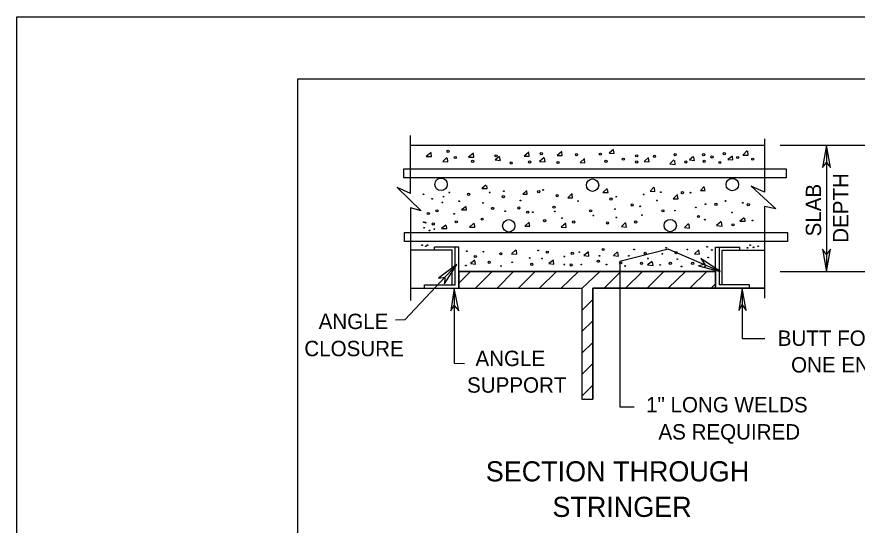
# Model space of a CAD drawing. Extents: x 528.16 to 531.11, y 154.42 to 156.25.
# Drawn here: x 528.156 to 528.715, y 155.915 to 156.253 of the extents above; entities that cross this region are included whole.
import ezdxf

# ---------------------------------------------------------------- set-up
doc = ezdxf.new("R2010")
doc.units = 0
doc.layers.add('Level 1', color=7, linetype='Continuous')
doc.layers.add('Level 41', color=7, linetype='Continuous')

msp = doc.modelspace()

# ---------------------------------------------------------------- linework, layer by layer
at = {"layer": 'Level 1'}
for p, q in [((528.15617, 156.25295), (531.1145, 156.25295)), ((528.34318, 154.46161), (528.34318, 156.21161)), ((528.34318, 156.21161), (531.09318, 156.21161)), ((528.41798, 156.13535), (528.41798, 156.17406)), ((528.65354, 156.17177), (528.65354, 156.13633)), ((528.41798, 156.1675), (528.65354, 156.1675)), ((528.66404, 156.1675), (528.72638, 156.1675)), ((528.69488, 156.1675), (528.69488, 156.08351)), ((528.41798, 156.12583), (528.41798, 156.06415)), ((528.65354, 156.12682), (528.65354, 156.06579)), ((528.44587, 156.09762), (528.41798, 156.09762)), ((528.45013, 156.09959), (528.43406, 156.09959)), ((528.43406, 156.09762), (528.43406, 156.09959)), ((528.44587, 156.07465), (528.44587, 156.09762)), ((528.44783, 156.07465), (528.44783, 156.09959)), ((528.45013, 156.07334), (528.45013, 156.09959)), ((528.58957, 156.09827), (528.55741, 156.09007)), ((528.62402, 156.08351), (528.58957, 156.09827)), ((528.62106, 156.07334), (528.62106, 156.09959)), ((528.62106, 156.09959), (528.63714, 156.09959)), ((528.62369, 156.07465), (528.62369, 156.09959)), ((528.62533, 156.09762), (528.65354, 156.09762)), ((528.62533, 156.07465), (528.62533, 156.09762)), ((528.63714, 156.09762), (528.63714, 156.09959)), ((528.44882, 156.0881), (528.41437, 156.05136)), ((528.55741, 156.09007), (528.55741, 155.99329)), ((528.62106, 156.08351), (528.45013, 156.08351)), ((528.45013, 156.07236), (528.45013, 156.08351)), ((528.45013, 156.08351), (528.62106, 156.08351)), ((528.45013, 156.07564), (528.45801, 156.08351)), ((528.46129, 156.07236), (528.47244, 156.08351)), ((528.47572, 156.07236), (528.48655, 156.08351)), ((528.48983, 156.07236), (528.50098, 156.08351)), ((528.50394, 156.07236), (528.51509, 156.08351)), ((528.51837, 156.07236), (528.52986, 156.08351)), ((528.53215, 156.07203), (528.54396, 156.08351)), ((528.54692, 156.07236), (528.55807, 156.08351)), ((528.56102, 156.07236), (528.57251, 156.08351)), ((528.57546, 156.07236), (528.58661, 156.08351)), ((528.58957, 156.07236), (528.60105, 156.08351)), ((528.604, 156.07236), (528.61516, 156.08351)), ((528.62106, 156.08351), (528.62106, 156.07334)), ((528.62106, 156.07236), (528.62106, 156.08351)), ((528.66404, 156.08351), (528.74541, 156.08351)), ((528.61811, 156.07236), (528.62106, 156.07531)), ((528.41798, 156.07236), (528.53215, 156.07236)), ((528.42749, 156.07465), (528.44783, 156.07465)), ((528.42749, 156.07236), (528.42749, 156.07465)), ((528.44718, 156.07236), (528.44718, 156.02249)), ((528.53215, 156.07236), (528.53215, 155.99854)), ((528.53937, 156.07236), (528.53937, 155.99854)), ((528.53937, 156.07236), (528.65354, 156.07236)), ((528.65354, 156.07236), (528.53937, 156.07236)), ((528.6437, 156.07465), (528.62369, 156.07465)), ((528.63878, 156.07236), (528.63878, 156.03889)), ((528.6437, 156.07236), (528.6437, 156.07465)), ((528.53215, 156.05759), (528.53937, 156.06481)), ((528.41437, 156.05136), (528.40814, 156.05103)), ((528.53215, 156.04348), (528.53937, 156.0507)), ((528.53215, 156.02905), (528.53937, 156.03627)), ((528.63878, 156.03889), (528.65387, 156.03889)), ((528.44718, 156.02249), (528.45407, 156.02216)), ((528.53215, 156.01494), (528.53937, 156.02216)), ((528.53215, 156.00051), (528.53937, 156.00772)), ((528.55741, 155.99329), (528.56693, 155.99329))]:
    msp.add_line(p, q, dxfattribs=at)
for points in [[(528.69488, 156.1675), (528.69226, 156.15274), (528.69488, 156.15602), (528.69751, 156.15274)], [(528.41371, 156.15175), (528.66798, 156.15175), (528.66798, 156.14585), (528.41371, 156.14585)], [(528.41404, 156.10943), (528.66896, 156.10943), (528.66896, 156.10352), (528.41404, 156.10352)], [(528.69488, 156.08351), (528.69751, 156.09827), (528.69488, 156.09467), (528.69226, 156.09827)], [(528.62402, 156.08351), (528.61122, 156.09204), (528.61385, 156.0881), (528.60958, 156.08712)], [(528.44882, 156.0881), (528.43668, 156.07892), (528.44094, 156.07957), (528.44062, 156.07531)], [(528.44718, 156.07236), (528.44488, 156.05726), (528.44718, 156.06087), (528.45013, 156.05726)], [(528.63878, 156.07236), (528.63648, 156.05759), (528.63878, 156.0612), (528.6414, 156.05759)]]:
    msp.add_lwpolyline(points, close=True, dxfattribs=at)
for points in [[(528.43176, 156.16258), (528.42848, 156.15995), (528.43209, 156.15995), (528.43176, 156.16225)], [(528.44226, 156.1593), (528.43963, 156.15667), (528.44291, 156.15635), (528.44259, 156.15897)], [(528.45997, 156.16225), (528.45669, 156.15963), (528.4603, 156.15963), (528.45997, 156.16192)], [(528.47736, 156.15995), (528.47441, 156.15766), (528.47802, 156.15733), (528.47736, 156.15963)], [(528.49672, 156.16291), (528.49377, 156.16028), (528.49705, 156.16028), (528.49672, 156.16258)], [(528.50689, 156.1593), (528.50394, 156.15667), (528.50755, 156.15635), (528.50722, 156.15897)], [(528.5187, 156.16324), (528.51575, 156.16061), (528.51903, 156.16061), (528.5187, 156.16291)], [(528.55315, 156.16455), (528.5502, 156.16225), (528.55348, 156.16192), (528.55315, 156.16422)], [(528.57644, 156.1593), (528.57349, 156.15667), (528.57677, 156.15635), (528.57644, 156.15897)], [(528.6063, 156.15995), (528.60367, 156.15766), (528.60696, 156.15733), (528.60663, 156.15963)], [(528.63222, 156.16028), (528.62927, 156.15799), (528.63255, 156.15766), (528.63222, 156.15995)], [(528.64206, 156.16389), (528.63911, 156.16094), (528.64272, 156.16094), (528.64239, 156.16356)], [(528.53379, 156.15864), (528.53084, 156.15602), (528.53412, 156.15569), (528.53379, 156.15831)], [(528.59318, 156.15766), (528.59055, 156.15503), (528.59416, 156.15471), (528.59383, 156.15733)], [(528.41798, 156.13535), (528.40912, 156.13929), (528.4252, 156.12387), (528.41798, 156.12583)], [(528.46818, 156.14093), (528.46555, 156.13863), (528.46916, 156.13863), (528.46883, 156.1406)], [(528.49541, 156.13732), (528.49278, 156.13502), (528.49573, 156.13502), (528.49541, 156.13699)], [(528.54888, 156.13863), (528.54593, 156.136), (528.54954, 156.136), (528.54921, 156.13797)], [(528.58005, 156.13961), (528.57743, 156.13699), (528.58071, 156.13666), (528.58038, 156.13929)], [(528.61352, 156.13994), (528.61089, 156.13732), (528.61417, 156.13732), (528.61352, 156.13961)], [(528.65354, 156.13633), (528.64469, 156.14027), (528.66109, 156.12518), (528.65354, 156.12682)], [(528.52559, 156.13535), (528.52264, 156.1324), (528.52592, 156.1324), (528.52559, 156.13502)], [(528.5958, 156.13469), (528.59285, 156.13174), (528.59613, 156.13174), (528.5958, 156.13404)], [(528.45505, 156.12682), (528.4521, 156.12452), (528.45538, 156.12452), (528.45505, 156.12649)], [(528.4416, 156.11435), (528.43865, 156.11205), (528.44226, 156.11205), (528.44193, 156.11402)], [(528.4603, 156.11566), (528.45735, 156.11304), (528.46096, 156.11304), (528.46063, 156.11534)], [(528.49705, 156.11632), (528.49409, 156.11369), (528.49738, 156.11369), (528.49705, 156.11599)], [(528.52133, 156.11566), (528.51837, 156.11304), (528.52165, 156.11271), (528.52133, 156.11534)], [(528.56102, 156.11599), (528.5584, 156.11337), (528.56168, 156.11304), (528.56135, 156.11566)], [(528.60302, 156.11534), (528.60039, 156.11271), (528.60367, 156.11238), (528.60335, 156.11501)], [(528.62467, 156.11665), (528.62172, 156.11402), (528.62533, 156.11369), (528.625, 156.11632)], [(528.64009, 156.11927), (528.63714, 156.11698), (528.64075, 156.11698), (528.64042, 156.11894)], [(528.48819, 156.09795), (528.48524, 156.09532), (528.48885, 156.09499), (528.48852, 156.09762)], [(528.60991, 156.09795), (528.60696, 156.09532), (528.61024, 156.09499), (528.60991, 156.09762)], [(528.53642, 156.09663), (528.53346, 156.09401), (528.53675, 156.09368), (528.53642, 156.09631)], [(528.55577, 156.09663), (528.55315, 156.09401), (528.55643, 156.09368), (528.5561, 156.09631)], [(528.46096, 156.09106), (528.45801, 156.08876), (528.46129, 156.08843), (528.46096, 156.09073)], [(528.51312, 156.09106), (528.51017, 156.08876), (528.51345, 156.08843), (528.51312, 156.09073)], [(528.57874, 156.09007), (528.57579, 156.08778), (528.5794, 156.08745), (528.57907, 156.08974)], [(528.45013, 156.08351), (528.45013, 156.07236), (528.53215, 156.07236), (528.53215, 155.99854), (528.53937, 155.99854), (528.53937, 156.07236), (528.62106, 156.07236), (528.62106, 156.08351), (528.45013, 156.08351)]]:
    msp.add_lwpolyline(points, dxfattribs=at)
for centre, radius in [((528.44309, 156.16341), 0.000731), ((528.44791, 156.15932), 0.000731), ((528.47501, 156.16043), 0.000731), ((528.50509, 156.16191), 0.000731), ((528.52847, 156.16117), 0.000731), ((528.54443, 156.16155), 0.000731), ((528.56855, 156.16043), 0.000731), ((528.58043, 156.16006), 0.000731), ((528.59417, 156.16117), 0.000731), ((528.6131, 156.16117), 0.000731), ((528.61867, 156.15968), 0.000731), ((528.62684, 156.16191), 0.000731), ((528.63574, 156.15932), 0.000731), ((528.45942, 156.15672), 0.000731), ((528.48503, 156.15561), 0.000731), ((528.49729, 156.15635), 0.000731), ((528.51622, 156.15597), 0.000731), ((528.54814, 156.15672), 0.000731), ((528.55964, 156.1582), 0.000731), ((528.56855, 156.15635), 0.000731), ((528.60122, 156.15635), 0.000731), ((528.61347, 156.15672), 0.000731), ((528.62387, 156.15597), 0.000731), ((528.64577, 156.1582), 0.000731), ((528.4384, 156.14145), 0.00413), ((528.5392, 156.14091), 0.00413), ((528.63216, 156.14128), 0.00413), ((528.4802, 156.13698), 0.000251), ((528.50335, 156.13664), 0.000731), ((528.50638, 156.13769), 0.000251), ((528.59898, 156.13592), 0.000731), ((528.42678, 156.13484), 0.000251), ((528.43247, 156.13182), 0.000251), ((528.44013, 156.13324), 0.000251), ((528.44388, 156.13609), 0.000251), ((528.4567, 156.13485), 0.000731), ((528.47076, 156.13609), 0.000251), ((528.47984, 156.13325), 0.000731), ((528.51564, 156.13396), 0.000731), ((528.55144, 156.13165), 0.000731), ((528.555, 156.13324), 0.000251), ((528.57316, 156.13467), 0.000251), ((528.58455, 156.13627), 0.000251), ((528.60432, 156.13592), 0.000251), ((528.43924, 156.12932), 0.000251), ((528.45046, 156.13022), 0.000251), ((528.46631, 156.12915), 0.000251), ((528.47272, 156.12542), 0.000731), ((528.49017, 156.12577), 0.000731), ((528.49124, 156.13075), 0.000251), ((528.51351, 156.1263), 0.000731), ((528.52953, 156.13039), 0.000251), ((528.5655, 156.12773), 0.000731), ((528.57084, 156.12683), 0.000251), ((528.58206, 156.13075), 0.000251), ((528.60788, 156.12612), 0.000251), ((528.61429, 156.12826), 0.000251), ((528.62124, 156.12809), 0.000731), ((528.62764, 156.13039), 0.000251), ((528.63922, 156.12915), 0.000251), ((528.64279, 156.1279), 0.000731), ((528.42999, 156.12203), 0.000731), ((528.43569, 156.1238), 0.000731), ((528.44708, 156.12185), 0.000251), ((528.48109, 156.12362), 0.000251), ((528.49606, 156.12292), 0.000731), ((528.49944, 156.12291), 0.000251), ((528.51404, 156.12345), 0.000251), ((528.5379, 156.1238), 0.000731), ((528.53968, 156.12077), 0.000251), ((528.5541, 156.12487), 0.000251), ((528.57208, 156.12095), 0.000251), ((528.58598, 156.1238), 0.000731), ((528.59399, 156.12398), 0.000251), ((528.60966, 156.12007), 0.000731), ((528.63192, 156.12273), 0.000251), ((528.42695, 156.11632), 0.000251), ((528.42803, 156.11596), 0.000251), ((528.43319, 156.11508), 0.000731), ((528.4485, 156.11651), 0.000731), ((528.46578, 156.11828), 0.000731), ((528.48346, 156.11384), 0.00413), ((528.50727, 156.11722), 0.000731), ((528.51885, 156.11899), 0.000251), ((528.52668, 156.11633), 0.000731), ((528.54912, 156.11579), 0.000731), ((528.555, 156.11935), 0.000251), ((528.56782, 156.11633), 0.000731), ((528.59085, 156.11401), 0.00413), ((528.61393, 156.11792), 0.000251), ((528.63263, 156.11454), 0.000731), ((528.64563, 156.11739), 0.000251), ((528.42714, 156.11258), 0.000251), ((528.4307, 156.1108), 0.000251), ((528.4339, 156.11169), 0.000251), ((528.42581, 156.10093), 0.000251), ((528.4283, 156.10023), 0.000251), ((528.42935, 156.10093), 0.000251), ((528.50306, 156.09739), 0.000251), ((528.54624, 156.09809), 0.000731), ((528.56684, 156.0981), 0.000251), ((528.5881, 156.09917), 0.000251), ((528.60227, 156.0981), 0.000251), ((528.61539, 156.09988), 0.000251), ((528.61857, 156.09775), 0.000251), ((528.64232, 156.09917), 0.000251), ((528.64409, 156.10093), 0.000251), ((528.64621, 156.09952), 0.000251), ((528.64941, 156.10023), 0.000251), ((528.45557, 156.09703), 0.000251), ((528.46119, 156.09347), 0.000731), ((528.46656, 156.09668), 0.000251), ((528.4782, 156.09525), 0.000731), ((528.49739, 156.09243), 0.000251), ((528.50554, 156.09207), 0.000251), ((528.50903, 156.09631), 0.000731), ((528.52042, 156.0935), 0.000251), ((528.52568, 156.0956), 0.000731), ((528.53035, 156.09632), 0.000251), ((528.54381, 156.09385), 0.000251), ((528.5633, 156.09385), 0.000251), ((528.57422, 156.0956), 0.000731), ((528.57605, 156.09207), 0.000251), ((528.58562, 156.09526), 0.000251), ((528.59478, 156.09596), 0.000731), ((528.59555, 156.09172), 0.000251), ((528.6161, 156.09279), 0.000251), ((528.45487, 156.08746), 0.000251), ((528.47041, 156.08958), 0.000731), ((528.47825, 156.08712), 0.000251), ((528.4857, 156.08959), 0.000251), ((528.49875, 156.08816), 0.000731), ((528.52042, 156.08817), 0.000251), ((528.52498, 156.0878), 0.000731), ((528.53176, 156.08817), 0.000251), ((528.54304, 156.09029), 0.000731), ((528.54841, 156.08817), 0.000251), ((528.55792, 156.08922), 0.000731), ((528.56082, 156.08712), 0.000251), ((528.57175, 156.08887), 0.000731), ((528.58421, 156.08781), 0.000251), ((528.59088, 156.08887), 0.000731), ((528.59838, 156.08676), 0.000251), ((528.60577, 156.08887), 0.000731), ((528.61397, 156.08676), 0.000251)]:
    msp.add_circle(centre, radius, dxfattribs=at)
at = {"layer": 'Level 41'}
msp.add_lwpolyline([(528.15617, 156.25295), (531.11483, 156.25295), (531.11483, 154.41995), (528.15617, 154.41995)], close=True, dxfattribs=at)

# ---------------------------------------------------------------- texts
at = {"layer": 'Level 1'}
for s, p in [('DEPTH', (528.70932, 156.10254)), ('SLAB', (528.69127, 156.10681))]:
    msp.add_text(s, height=0.010228, rotation=90, dxfattribs=at).set_placement(p)
for s, height, p in [('ANGLE', 0.010228, (528.35696, 156.04513)), ('BUTT FORM TIGHT TO SUPPORT ON', 0.0102283, (528.6624, 156.03397)), ('CLOSURE', 0.010228, (528.34744, 156.02708)), ('ANGLE ', 0.010228, (528.46129, 156.02052)), ('ONE END (NO CLOSURE REQUIRED)', 0.0102283, (528.67126, 156.01625)), ('SUPPORT', 0.010228, (528.45571, 156.0028)), ('1" LONG WELDS', 0.0102283, (528.5748, 155.98968)), ('AS REQUIRED', 0.0102283, (528.58301, 155.97163)), ('SECTION THROUGH', 0.0134035, (528.46818, 155.94375)), ('STRINGER', 0.013404, (528.51247, 155.92013))]:
    msp.add_text(s, height=height, dxfattribs=at).set_placement(p)

doc.saveas('drawing.dxf')
